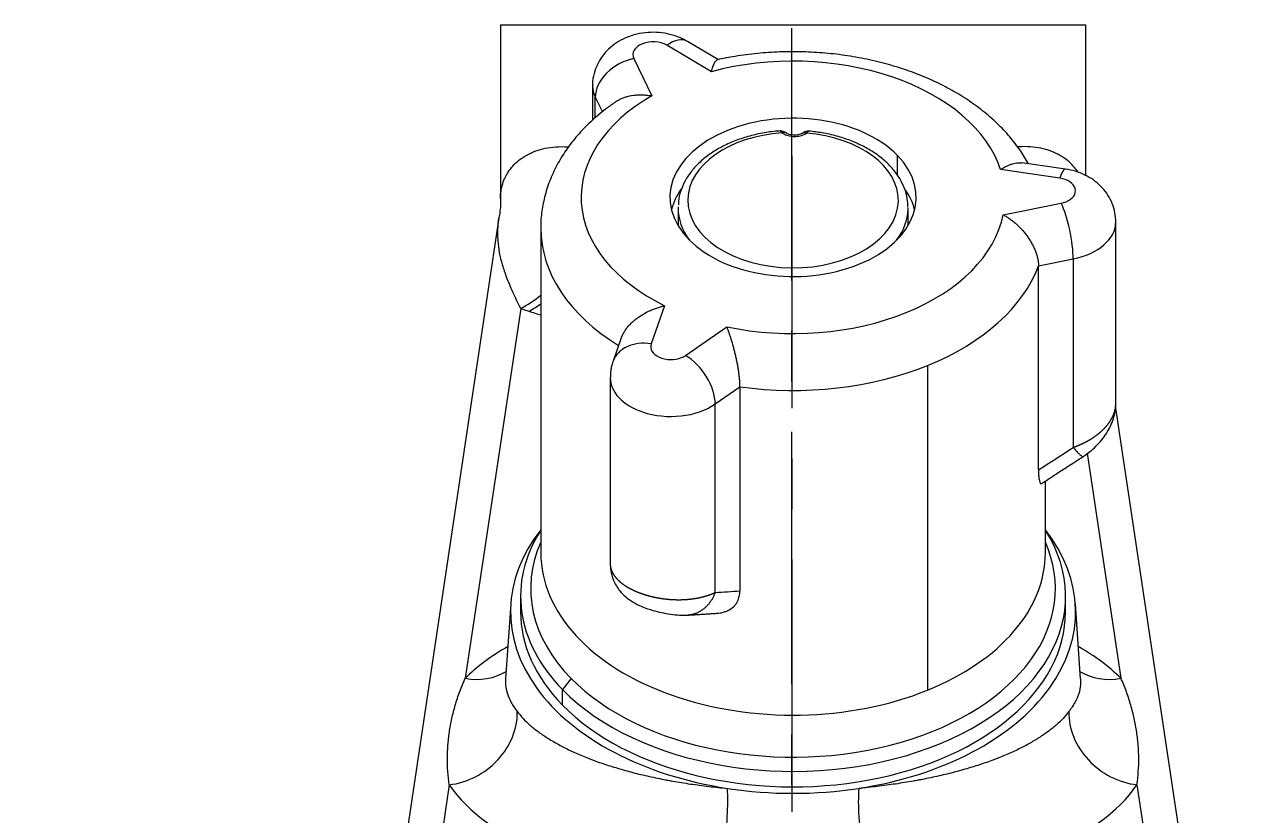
# Model space of a CAD drawing. Header units: millimetres. Extents: x 1435 to 2029, y -1230 to -810.
# Drawn here: x 1541.1 to 1602.2, y -1120.9 to -1081.8 of the extents above; entities that cross this region are included whole.
import ezdxf

# ---------------------------------------------------------------- set-up
doc = ezdxf.new("R2010")
doc.units = ezdxf.units.MM
doc.header["$LTSCALE"] = 10
doc.linetypes.add('CENTER', pattern=[2, 1.25, -0.25, 0.25, -0.25])
doc.layers.get('0').update_dxf_attribs({"color": 2})
for name, color, linetype in [('CENTER', 1, 'CENTER'), ('CL', 1, 'CENTER'), ('DIM', 2, 'Continuous')]:
    doc.layers.add(name, color=color, linetype=linetype)
doc.styles.add('GHS', font='romans', dxfattribs={"bigfont": 'ghs'})
doc.dimstyles.new('ISO-25', dxfattribs={"dimscale": 0, "dimtxt": 3.5, "dimasz": 3, "dimexe": 1.5, "dimexo": 1, "dimgap": 1, "dimtad": 3, "dimtoh": 1, "dimdec": 4, "dimzin": 9, "dimdsep": 46, "dimtxsty": 'GHS', "dimcen": 2.5, "dimclrd": 256, "dimclre": 256, "dimclrt": 256, "dimadec": 4, "dimazin": 2, "dimtfac": 1, "dimtdec": 4, "dimtix": 1, "dimtmove": 2, "dimatfit": 3, "dimfxl": 0, "dimlwd": 25, "dimlwe": 25, "dimarcsym": 0})

# ---------------------------------------------------------------- blocks, each defined once
blk = doc.blocks.new('*D0')
at = {"layer": 'Defpoints', "color": 0}
for p in [(1529.102, -1047.791), (1629.102, -1047.791), (1629.102, -1192.953)]:
    blk.add_point(p, dxfattribs=at)
at = {"layer": 'DIM', "lineweight": 25}
for p, q in [((1529.102, -1048.791), (1529.102, -1194.453)), ((1629.102, -1048.791), (1629.102, -1194.453)), ((1532.102, -1192.953), (1626.102, -1192.953))]:
    blk.add_line(p, q, dxfattribs=at)
at = {"layer": 'DIM'}
for points in [[(1532.102, -1192.453), (1532.102, -1193.453), (1529.102, -1192.953)], [(1626.102, -1192.453), (1626.102, -1193.453), (1629.102, -1192.953)]]:
    blk.add_solid(points, dxfattribs=at)
at = {"layer": 'DIM', "insert": (1579.102, -1190.203), "char_height": 3.5, "attachment_point": 5, "style": 'GHS'}
blk.add_mtext('100', dxfattribs=at)

msp = doc.modelspace()

# ---------------------------------------------------------------- linework, layer by layer
at = {"color": 0, "lineweight": 5}
for p, q in [((1564.65721, -1081.79137), (1564.65721, -1090.41021)), ((1564.65721, -1081.79137), (1593.65721, -1081.79137)), ((1593.65721, -1089.26485), (1593.65721, -1081.79137)), ((1575.11039, -1084.12217), (1572.90282, -1082.80961)), ((1575.46007, -1083.53536), (1573.92494, -1082.62261)), ((1571.26866, -1083.47189), (1572.15949, -1085.31811)), ((1569.22378, -1084.81357), (1569.22378, -1086.51959)), ((1569.35843, -1086.40802), (1569.35843, -1085.38481)), ((1569.35843, -1085.38481), (1569.711, -1086.1155)), ((1584.3172, -1088.25879), (1584.3172, -1089.24513)), ((1592.36837, -1089.39777), (1589.43556, -1088.97056)), ((1592.65666, -1088.95075), (1590.49971, -1088.63655)), ((1573.45783, -1090.87349), (1573.45783, -1091.57558)), ((1584.85783, -1091.57558), (1584.85783, -1090.87349)), ((1589.57139, -1091.21121), (1592.44359, -1090.6386)), ((1564.58649, -1091.35561), (1556.62185, -1144.46786)), ((1595.14735, -1100.57396), (1595.14735, -1091.55675)), ((1566.65721, -1091.88211), (1566.65721, -1107.96905)), ((1591.31806, -1093.74106), (1593.03605, -1093.39856)), ((1593.03605, -1093.39856), (1593.03605, -1102.73759)), ((1591.31806, -1103.8541), (1591.31806, -1093.74106)), ((1565.66321, -1095.84899), (1562.91448, -1114.17894)), ((1572.78986, -1095.7167), (1572.12523, -1097.60187)), ((1573.83461, -1098.18041), (1575.87659, -1096.76141)), ((1570.64635, -1097.3136), (1570.23902, -1098.46897)), ((1585.82397, -1098.67879), (1585.82397, -1114.76573)), ((1570.1005, -1099.27602), (1570.1005, -1108.52697)), ((1575.30281, -1100.58546), (1576.52421, -1099.73669)), ((1576.52421, -1099.73669), (1576.52421, -1109.84973)), ((1575.30281, -1109.92449), (1575.30281, -1100.58546)), ((1601.69257, -1144.46786), (1595.12685, -1100.68428)), ((1593.72807, -1103.03003), (1595.39994, -1114.17894)), ((1591.65721, -1107.96905), (1591.65721, -1104.40421)), ((1565.17076, -1110.48428), (1564.9156, -1114.21024)), ((1565.65721, -1110.11397), (1565.65721, -1110.88002)), ((1592.65721, -1110.88002), (1592.65721, -1110.11397)), ((1593.39882, -1114.21024), (1593.14367, -1110.48428)), ((1568.16051, -1114.18767), (1567.73756, -1114.74211)), ((1567.73756, -1115.50815), (1567.73756, -1114.74211)), ((1562.12298, -1119.45707), (1558.59974, -1142.95185)), ((1596.19144, -1119.45707), (1599.71469, -1142.95185))]:
    msp.add_line(p, q, dxfattribs=at)
for centre, major_axis, ratio, start_param, end_param in [((1572.22378, -1083.28148), (-1, 0), 0.64278761, 3.96593731, 6.58393118), ((1572.90282, -1084.3417), (-1.02212, -1.71909), 0.52017344, 3.1415986, 3.99363272), ((1571.26866, -1085.00398), (-1.80128, -0.86914), 0.73166115, 4.37301172, 5.94380805), ((1579.15721, -1090.35003), (-10.5, 0), 0.64278761, 3.34743088, 5.10804251), ((1572.22378, -1084.81357), (-3, 0), 0.64278761, 0.00065846, 0.30074588), ((1579.15721, -1090.35003), (-10.5, 0), 0.64278761, 5.44182598, 7.20243761), ((1579.15721, -1090.35003), (-6.1, 0), 0.64278761, 3.70413792, 6.84573057), ((1579.15783, -1090.49066), (5.21605, 0), 0.64278761, 1.67449983, 3.12513052), ((1579.15783, -1090.49066), (5.21605, 0), 0.64278761, 6.27125406, 7.72641638), ((1579.15721, -1090.35003), (-6.1, 0), 0.64278761, 0.56254527, 3.70413792), ((1592.36837, -1090.92986), (0.28829, 1.97911), 0.16930568, 6.28264076, 6.99367239), ((1592.14735, -1090.02466), (-1, 0), 0.64278761, 2.13334159, 4.48953608), ((1579.15721, -1091.5757), (-6.1, 0), 0.64278761, 5.84832404, 6.12620782), ((1579.15721, -1091.5757), (-6.1, 0), 0.64278761, 3.29852893, 3.57233844), ((1579.15783, -1090.87349), (5.7, 0), 0.64278761, 3.1296614, 3.14162151), ((1579.15783, -1090.87349), (5.7, 0), 0.64278761, 3.14162142, 3.59463284), ((1579.15783, -1090.87349), (5.7, 0), 0.64278761, 3.12513052, 3.1296614), ((1579.15783, -1090.49066), (5.21605, 0), 0.64278761, 3.1296614, 6.26672318), ((1579.15783, -1090.49066), (5.21605, 0), 0.64278761, 3.12513052, 3.1296614), ((1579.15783, -1090.87349), (5.7, 0), 0.64278761, 5.83170094, 6.26672318), ((1579.15783, -1090.49066), (5.21605, 0), 0.64278761, 6.26672318, 6.27125406), ((1579.15783, -1090.87349), (5.7, 0), 0.64278761, 6.26672318, 6.27125406), ((1579.15783, -1090.87349), (5.7, 0), 0.64278761, 6.27125406, 6.28319943), ((1592.14735, -1090.02466), (-1, 0), 0.64278761, 1.8715422, 2.13334159), ((1592.44359, -1092.17069), (-0.39103, 1.9614), 0.2269274, 3.99156215, 5.56235848), ((1579.15783, -1091.57558), (-5.7, 0), 0.64278761, 0.00004597, 0.05026227), ((1579.15721, -1090.35003), (-10.5, 0), 0.64278761, 2.13334159, 3.01364741), ((1579.15783, -1091.57558), (-5.7, 0), 0.64278761, 3.09196224, 3.1296614), ((1579.15783, -1091.57558), (-5.7, 0), 0.64278761, 3.1296614, 3.14160678), ((1592.14735, -1091.55675), (-3, 0), 0.64278761, 1.8715422, 3.14157612), ((1592.14735, -1091.55675), (-3, 0), 0.64278761, 3.14157601, 3.18053914), ((1579.15721, -1091.88211), (-12.5, 0), 0.64278761, 0.00001411, 0.8073535), ((1579.15721, -1091.88211), (-12.5, 0), 0.64278761, 2.13334159, 2.90811629), ((1565.66321, -1088.59853), (2.63936, 7.55207), 0.57757245, 3.68575217, 3.88197834), ((1579.15721, -1087.45335), (22.5, 0), 0.46630767, 4.06922126, 4.09173419), ((1566.07193, -1088.73805), (2.53002, 7.5894), 0.56129421, 3.67752762, 3.79594706), ((1579.15721, -1087.45335), (22.5, 0), 0.46630766, 4.09173423, 4.12336822), ((1579.15721, -1090.35003), (-10.5, 0), 0.64278761, 1.25303578, 2.13334159), ((1572.12523, -1099.13396), (1.88621, -0.66499), 0.74710085, 1.82833979, 3.14189374), ((1573.1005, -1097.74393), (-1, 0), 0.64278761, 6.06033241, 8.4165269), ((1573.1005, -1097.74393), (-1, 0), 0.64278761, 2.13334159, 2.39514098), ((1573.83461, -1099.7125), (1.14131, -1.64238), 0.56235547, 0.68035351, 2.25114983), ((1579.15721, -1091.88211), (-12.5, 0), 0.64278761, 1.3585669, 2.13334159), ((1573.1005, -1099.27602), (-3, 0), 0.64278761, 6.28267779, 7.36932935), ((1573.1005, -1099.27602), (-3, 0), 0.64278761, 1.08614404, 2.39514098), ((1579.15721, -1110.88002), (-14, 0), 0.64278761, 5.81596816, 7.61965281), ((1579.15721, -1110.11397), (13.5, 0), 0.64278761, 2.75424796, 3.70413792), ((1579.15721, -1110.11397), (-13.5, 0), 0.64278761, 0.56254527, 3.52889592), ((1579.15721, -1110.88002), (-14, 0), 0.64278761, 1.80512516, 3.6088098), ((1579.15721, -1109.73095), (13, 0), 0.64278761, 2.86332012, 3.70413792), ((1579.15721, -1109.73095), (-13, 0), 0.64278761, 0.56254527, 3.41982374), ((1579.15721, -1107.96905), (12.5, 0), 0.64278761, 3.14159653, 5.27493425), ((1579.15721, -1107.96905), (12.5, 0), 0.64278761, 5.27493425, 6.28318914), ((1579.15721, -1110.88002), (13.5, 0), 0.64278761, 3.14154744, 3.70413792), ((1579.15721, -1110.88002), (-13.5, 0), 0.64278761, 0.56254527, 3.14154738), ((1579.15721, -1117.29573), (17.73592, 0), 0.43756977, 2.49272515, 2.72831669), ((1579.15721, -1117.29573), (17.73592, 0), 0.43756977, 0.41327596, 0.6488675), ((1562.91448, -1111.00687), (-2.47216, 2.47759), 0.83453889, 2.26732598, 2.94743622), ((1595.39994, -1111.00687), (2.47216, 2.47759), 0.83453889, 3.33574908, 4.01585933), ((1562.12298, -1116.28499), (2.91753, 1.93339), 0.8727279, 4.18804775, 5.77691288), ((1596.19144, -1116.28499), (-2.91753, 1.93339), 0.8727279, 0.50627242, 2.09513756), ((1579.15721, -1117.29573), (17.73592, 0), 0.43756977, 3.42382184, 4.48129875), ((1575.095, -1121.67805), (0.35846, 3.4816), 0.21451877, 3.5890686, 5.36208837), ((1579.15721, -1110.88002), (-14, 0), 0.64278761, 1.3364675, 1.80512516), ((1583.21943, -1121.67805), (-0.35846, 3.4816), 0.21451877, 0.92109693, 2.69411671), ((1579.15721, -1117.29573), (17.73592, 0), 0.43756977, 4.94347921, 6.00095612)]:
    msp.add_ellipse(centre, major_axis=major_axis, ratio=ratio, start_param=start_param, end_param=end_param, dxfattribs=at)
for points, knots in [([(1573.92494, -1082.62261), (1573.80466, -1082.55155), (1573.52759, -1082.41144), (1573.05855, -1082.25686), (1572.5254, -1082.1694), (1571.96709, -1082.16507), (1571.39985, -1082.25148), (1570.87032, -1082.42774), (1570.40276, -1082.68045), (1570.01242, -1082.98846), (1569.69212, -1083.35178), (1569.4463, -1083.761), (1569.28519, -1084.22025), (1569.21454, -1084.58025), (1569.22859, -1084.78343), (1569.23162, -1084.81465)], [0, 0, 0, 0, 0.06728493, 0.15039144, 0.23595261, 0.32392459, 0.41445201, 0.50814455, 0.59064868, 0.6707065, 0.74866969, 0.8252603, 0.90109458, 0.98483284, 1, 1, 1, 1]), ([(1575.11039, -1084.12217), (1575.11348, -1084.11097), (1575.11663, -1084.09973), (1575.12291, -1084.07765), (1575.13235, -1084.04498), (1575.14187, -1084.0136), (1575.16099, -1083.95257), (1575.18674, -1083.87582), (1575.21294, -1083.80843), (1575.23275, -1083.76155), (1575.23938, -1083.74652), (1575.2526, -1083.71791), (1575.2592, -1083.70431), (1575.29211, -1083.63981), (1575.31819, -1083.59937), (1575.3502, -1083.56381), (1575.35658, -1083.55745), (1575.36926, -1083.54631), (1575.37556, -1083.54152), (1575.39115, -1083.53163), (1575.40033, -1083.52756), (1575.40932, -1083.52542)], [0, 0, 0, 0, 0.03223932, 0.03223932, 0.06447864, 0.12895727, 0.12895727, 0.25791455, 0.38687182, 0.38687182, 0.45135046, 0.45135046, 0.5158291, 0.5158291, 0.77374364, 0.77374364, 0.83822228, 0.83822228, 0.90270092, 0.90270092, 1, 1, 1, 1]), ([(1590.81756, -1088.67961), (1590.70155, -1088.45766), (1590.40896, -1088.00216), (1589.90073, -1087.33206), (1589.28015, -1086.67663), (1588.57615, -1086.06198), (1587.79217, -1085.49459), (1586.93581, -1084.97964), (1586.01509, -1084.52185), (1585.0389, -1084.12493), (1584.0162, -1083.7917), (1582.95583, -1083.52414), (1581.86637, -1083.32367), (1580.75631, -1083.19125), (1579.63415, -1083.12757), (1578.50814, -1083.1327), (1577.3873, -1083.20753), (1576.34811, -1083.33953), (1575.69437, -1083.467), (1575.40408, -1083.53216)], [0, 0, 0, 0, 0.05087426, 0.10837845, 0.16678336, 0.22600029, 0.28585855, 0.34615399, 0.40669553, 0.46732612, 0.52793369, 0.58847817, 0.64895013, 0.70936061, 0.76973359, 0.83010064, 0.89049647, 0.9509469, 1, 1, 1, 1]), ([(1570.40755, -1085.58823), (1570.42571, -1085.57603), (1570.44423, -1085.56417), (1570.51276, -1085.52234), (1570.5648, -1085.49441), (1570.64624, -1085.45603), (1570.67396, -1085.44383), (1570.73052, -1085.42058), (1570.75937, -1085.40955), (1570.84677, -1085.37847), (1570.90643, -1085.36034), (1571.08935, -1085.3133), (1571.21648, -1085.29168), (1571.41459, -1085.27342), (1571.4811, -1085.26978), (1571.61481, -1085.26716), (1571.74929, -1085.26919), (1571.88523, -1085.28026), (1571.98771, -1085.29192), (1572.03909, -1085.2986), (1572.09067, -1085.30654), (1572.12509, -1085.31212), (1572.14243, -1085.31507), (1572.15949, -1085.31811)], [0, 0, 0, 0, 0.04046042, 0.04046042, 0.14707593, 0.14707593, 0.20038368, 0.20038368, 0.25369144, 0.25369144, 0.36030695, 0.36030695, 0.57353797, 0.57353797, 0.68015347, 0.68015347, 0.78676898, 0.89338449, 0.89338449, 0.94669225, 0.97334612, 0.97334612, 1, 1, 1, 1]), ([(1570.4174, -1085.59462), (1570.26199, -1085.69416), (1569.83699, -1085.98448), (1569.20697, -1086.5155), (1568.54123, -1087.1847), (1567.96945, -1087.89994), (1567.49521, -1088.65086), (1567.1247, -1089.42906), (1566.85636, -1090.22525), (1566.70358, -1091.03025), (1566.64294, -1091.59697), (1566.65997, -1091.89062), (1566.6617, -1091.91632)], [0, 0, 0, 0, 0.06608508, 0.18623007, 0.30576345, 0.42419305, 0.54103712, 0.65595184, 0.76883764, 0.87987497, 0.98948686, 1, 1, 1, 1]), ([(1578.51678, -1087.05709), (1578.47275, -1087.0596), (1578.1774, -1087.07917), (1577.63743, -1087.15795), (1576.91762, -1087.32299), (1576.23599, -1087.55364), (1575.60412, -1087.84399), (1575.03359, -1088.19118), (1574.53545, -1088.59021), (1574.12105, -1089.03479), (1573.79806, -1089.51632), (1573.58146, -1090.02404), (1573.47652, -1090.43226), (1573.47196, -1090.66652), (1573.4734, -1090.72534)], [0, 0, 0, 0, 0.01666037, 0.11202371, 0.20755974, 0.30328232, 0.3992338, 0.49540994, 0.5916857, 0.68771407, 0.78298687, 0.87693381, 0.96923863, 1, 1, 1, 1]), ([(1578.50943, -1087.05561), (1578.50982, -1087.05559), (1578.51084, -1087.05556), (1578.51251, -1087.05561), (1578.51445, -1087.05579), (1578.51642, -1087.0561), (1578.51842, -1087.05653), (1578.52045, -1087.05708), (1578.5225, -1087.05774), (1578.52458, -1087.05852), (1578.52669, -1087.0594), (1578.52881, -1087.06039), (1578.53096, -1087.06148), (1578.53313, -1087.06268), (1578.53532, -1087.06396), (1578.53752, -1087.06535), (1578.53974, -1087.06682), (1578.54198, -1087.06838), (1578.54423, -1087.07003), (1578.54649, -1087.07176), (1578.54877, -1087.07357), (1578.55105, -1087.07546), (1578.55335, -1087.07742), (1578.55565, -1087.07945), (1578.55795, -1087.08155), (1578.56026, -1087.08372), (1578.56257, -1087.08595), (1578.56489, -1087.08824), (1578.5672, -1087.09059), (1578.56952, -1087.093), (1578.57183, -1087.09545), (1578.57414, -1087.09796), (1578.57644, -1087.10052), (1578.57874, -1087.10313), (1578.58103, -1087.10578), (1578.58331, -1087.10847), (1578.58558, -1087.11121), (1578.58785, -1087.11398), (1578.5901, -1087.11679), (1578.59234, -1087.11963), (1578.59456, -1087.12251), (1578.59677, -1087.12541), (1578.59897, -1087.12835), (1578.60115, -1087.13131), (1578.60331, -1087.13431), (1578.60545, -1087.13732), (1578.60758, -1087.14036), (1578.60968, -1087.14342), (1578.61176, -1087.1465), (1578.61382, -1087.1496), (1578.61586, -1087.15271), (1578.6172, -1087.15482), (1578.61787, -1087.15587)], [0, 0, 0, 0, 0.01526036, 0.03939694, 0.06337042, 0.08718027, 0.11082586, 0.13430647, 0.15762133, 0.18076961, 0.20375044, 0.22656294, 0.2492062, 0.2716793, 0.29398133, 0.3161114, 0.33806863, 0.35985216, 0.38146123, 0.40289601, 0.42415749, 0.44524659, 0.46616408, 0.48691062, 0.50748677, 0.527893, 0.5481297, 0.56819719, 0.58809571, 0.60782544, 0.62738654, 0.6467791, 0.66600319, 0.68505884, 0.70394607, 0.72266486, 0.74121546, 0.75959899, 0.77781674, 0.79586989, 0.81375953, 0.83148669, 0.84905229, 0.86645723, 0.88370231, 0.90078828, 0.91771587, 0.93448573, 0.95109849, 0.96755475, 0.98385507, 1, 1, 1, 1]), ([(1578.78942, -1087.14519), (1578.7621, -1087.12723), (1578.7046, -1087.09577), (1578.61363, -1087.06546), (1578.55843, -1087.0597), (1578.53319, -1087.05981)], [0, 0, 0, 0, 0.33129644, 0.68899802, 1, 1, 1, 1]), ([(1579.66032, -1087.14704), (1579.63257, -1087.16632), (1579.57196, -1087.20043), (1579.4634, -1087.23911), (1579.34399, -1087.26259), (1579.21894, -1087.26994), (1579.09429, -1087.26076), (1578.97608, -1087.2356), (1578.86945, -1087.19546), (1578.81049, -1087.16062), (1578.78368, -1087.14103)], [0, 0, 0, 0, 0.12494569, 0.2500071, 0.37515688, 0.50032767, 0.62545734, 0.75048342, 0.87533937, 1, 1, 1, 1]), ([(1579.91226, -1087.07041), (1579.88725, -1087.06986), (1579.83205, -1087.07455), (1579.74066, -1087.10313), (1579.68242, -1087.13351), (1579.6547, -1087.15095)], [0, 0, 0, 0, 0.30763539, 0.66719485, 1, 1, 1, 1]), ([(1579.82141, -1087.1651), (1579.82286, -1087.16299), (1579.82577, -1087.15876), (1579.83011, -1087.15263), (1579.83445, -1087.14663), (1579.83878, -1087.14079), (1579.84311, -1087.13511), (1579.84742, -1087.1296), (1579.85171, -1087.12427), (1579.85599, -1087.11912), (1579.86024, -1087.11416), (1579.86446, -1087.1094), (1579.86865, -1087.10484), (1579.8728, -1087.1005), (1579.87692, -1087.09638), (1579.88099, -1087.09248), (1579.88502, -1087.08882), (1579.889, -1087.0854), (1579.89292, -1087.08223), (1579.89679, -1087.07932), (1579.9006, -1087.07668), (1579.90435, -1087.07431), (1579.90803, -1087.07222), (1579.91164, -1087.07042), (1579.91425, -1087.06931), (1579.91565, -1087.06878), (1579.91589, -1087.06869)], [0, 0, 0, 0, 0.04027186, 0.08080348, 0.12159212, 0.16263601, 0.20393447, 0.24548795, 0.2872981, 0.3293679, 0.37170089, 0.41429492, 0.457145, 0.50024691, 0.54359735, 0.58719398, 0.63103557, 0.67512203, 0.71945457, 0.76403573, 0.80886844, 0.85394911, 0.89927125, 0.94482873, 0.99061584, 1, 1, 1, 1]), ([(1579.91589, -1087.06869), (1579.91682, -1087.06834), (1579.9189, -1087.06763), (1579.92208, -1087.06679), (1579.92541, -1087.0662), (1579.92856, -1087.06593), (1579.93058, -1087.06596), (1579.93154, -1087.06602)], [0, 0, 0, 0, 0.1675433, 0.37899948, 0.59144494, 0.80486674, 1, 1, 1, 1]), ([(1584.85114, -1090.84214), (1584.85234, -1090.69488), (1584.82765, -1090.37824), (1584.69138, -1089.89759), (1584.45585, -1089.41268), (1584.12753, -1088.95426), (1583.71141, -1088.52906), (1583.21306, -1088.14435), (1582.64122, -1087.8076), (1582.00675, -1087.52517), (1581.3221, -1087.30259), (1580.62475, -1087.14718), (1580.15474, -1087.08795), (1579.9292, -1087.069)], [0, 0, 0, 0, 0.07637722, 0.16617122, 0.25646264, 0.34794823, 0.44083893, 0.53490324, 0.6297024, 0.72483008, 0.81998707, 0.9150713, 1, 1, 1, 1]), ([(1564.65723, -1090.41736), (1564.6568, -1090.31342), (1564.66284, -1090.2102), (1564.68983, -1089.98975), (1564.71298, -1089.87287), (1564.77693, -1089.64291), (1564.81774, -1089.52982), (1564.88017, -1089.39157), (1564.89323, -1089.36408), (1564.92051, -1089.30942), (1564.93473, -1089.28224), (1564.97911, -1089.20136), (1565.01091, -1089.14837), (1565.11297, -1088.99243), (1565.18989, -1088.8925), (1565.36183, -1088.70209), (1565.45683, -1088.6116), (1565.66557, -1088.44172), (1565.77931, -1088.36232), (1565.96473, -1088.25312), (1566.06115, -1088.201), (1566.16333, -1088.15296), (1566.23276, -1088.12188), (1566.26812, -1088.10683), (1566.44744, -1088.03434), (1566.59953, -1087.98503), (1566.92106, -1087.90593), (1567.0905, -1087.87613), (1567.44709, -1087.83879), (1567.63423, -1087.83124), (1567.87965, -1087.83797), (1567.9293, -1087.84013), (1567.99351, -1087.84396), (1568.00752, -1087.84486), (1568.02158, -1087.84583)], [0, 0, 0, 0, 0.07727735, 0.07727735, 0.1666928, 0.1666928, 0.25610824, 0.25610824, 0.2784621, 0.2784621, 0.30081597, 0.30081597, 0.34552369, 0.34552369, 0.43493913, 0.43493913, 0.52435458, 0.52435458, 0.61377003, 0.61377003, 0.65847775, 0.68083161, 0.68083161, 0.70318547, 0.70318547, 0.79260092, 0.79260092, 0.88201636, 0.88201636, 0.97143181, 0.97143181, 0.99378567, 0.99378567, 1, 1, 1, 1]), ([(1593.25979, -1089.08168), (1593.19416, -1088.983), (1593.12047, -1088.888), (1592.9526, -1088.70209), (1592.85759, -1088.6116), (1592.64885, -1088.44172), (1592.53512, -1088.36232), (1592.3497, -1088.25312), (1592.25328, -1088.201), (1592.1511, -1088.15296), (1592.08167, -1088.12188), (1592.04631, -1088.10683), (1591.86698, -1088.03434), (1591.71489, -1087.98503), (1591.39336, -1087.90593), (1591.22392, -1087.87613), (1590.86733, -1087.83879), (1590.68019, -1087.83124), (1590.43478, -1087.83797), (1590.38512, -1087.84013), (1590.3186, -1087.8441), (1590.30226, -1087.84516), (1590.28586, -1087.84631)], [0, 0, 0, 0, 0.13080494, 0.13080494, 0.26809684, 0.26809684, 0.40538875, 0.40538875, 0.47403471, 0.50835768, 0.50835768, 0.54268066, 0.54268066, 0.67997257, 0.67997257, 0.81726448, 0.81726448, 0.95455639, 0.95455639, 0.98887936, 0.98887936, 1, 1, 1, 1]), ([(1589.43556, -1088.97056), (1589.44818, -1088.96258), (1589.46098, -1088.95461), (1589.48641, -1088.93901), (1589.52448, -1088.91603), (1589.56233, -1088.89424), (1589.63776, -1088.85227), (1589.73757, -1088.80058), (1589.8359, -1088.7576), (1589.90908, -1088.72879), (1589.9334, -1088.71974), (1589.98152, -1088.70295), (1590.00536, -1088.69518), (1590.12339, -1088.65949), (1590.21422, -1088.64096), (1590.32309, -1088.63142), (1590.34463, -1088.6302), (1590.38723, -1088.62918), (1590.4083, -1088.62938), (1590.45512, -1088.63151), (1590.48069, -1088.63387), (1590.50563, -1088.63742)], [0, 0, 0, 0, 0.03274393, 0.03274393, 0.06548786, 0.13097573, 0.13097573, 0.26195145, 0.39292718, 0.39292718, 0.45841504, 0.45841504, 0.52390291, 0.52390291, 0.78585436, 0.78585436, 0.85134222, 0.85134222, 0.91683008, 0.91683008, 1, 1, 1, 1]), ([(1595.14434, -1091.46649), (1595.13852, -1091.30529), (1595.09678, -1090.99188), (1594.94108, -1090.54184), (1594.70701, -1090.13485), (1594.40464, -1089.77778), (1594.0405, -1089.47414), (1593.61883, -1089.22751), (1593.15219, -1089.04762), (1592.82366, -1088.97492), (1592.65666, -1088.95075)], [0, 0, 0, 0, 0.12442611, 0.24826068, 0.36976871, 0.49088688, 0.61364328, 0.74001477, 0.87140801, 1, 1, 1, 1]), ([(1564.65831, -1090.42155), (1564.65835, -1090.4221), (1564.67507, -1090.68987), (1564.64981, -1091.00418), (1564.59256, -1091.30365), (1564.58478, -1091.34101)], [0, 0, 0, 0, 0.00178439, 0.87528765, 1, 1, 1, 1]), ([(1565.66321, -1095.84899), (1565.59286, -1095.70648), (1565.52574, -1095.56954), (1565.39841, -1095.30455), (1565.33819, -1095.17651), (1565.22472, -1094.92755), (1565.17147, -1094.80663), (1565.09674, -1094.62957), (1565.07268, -1094.57126), (1565.0263, -1094.45604), (1565.00396, -1094.39911), (1564.89649, -1094.11752), (1564.82396, -1093.90193), (1564.7337, -1093.58806), (1564.7067, -1093.48503), (1564.65865, -1093.2817), (1564.63761, -1093.18142), (1564.58308, -1092.88396), (1564.55817, -1092.69013), (1564.53683, -1092.4037), (1564.53239, -1092.30895), (1564.52872, -1092.12058), (1564.5295, -1092.02696), (1564.53947, -1091.74751), (1564.55629, -1091.56301), (1564.58412, -1091.37149), (1564.58528, -1091.36364), (1564.58646, -1091.3558)], [0, 0, 0, 0, 0.070995, 0.070995, 0.14198999, 0.14198999, 0.21298499, 0.21298499, 0.24848248, 0.24848248, 0.28397998, 0.28397998, 0.42596997, 0.42596997, 0.49696497, 0.49696497, 0.56795996, 0.56795996, 0.70994995, 0.70994995, 0.78094495, 0.78094495, 0.85193994, 0.85193994, 0.99392994, 0.99392994, 1, 1, 1, 1]), ([(1589.57139, -1091.21121), (1589.58493, -1091.21853), (1589.59868, -1091.2261), (1589.62598, -1091.24141), (1589.66686, -1091.26475), (1589.70752, -1091.28924), (1589.78855, -1091.33972), (1589.89582, -1091.41106), (1590.00157, -1091.49059), (1590.08031, -1091.55341), (1590.10649, -1091.57491), (1590.15828, -1091.61869), (1590.18393, -1091.64099), (1590.31101, -1091.75462), (1590.40888, -1091.85217), (1590.52627, -1091.98294), (1590.54949, -1092.00954), (1590.59543, -1092.06366), (1590.61815, -1092.09119), (1590.6849, -1092.17442), (1590.72775, -1092.23102), (1590.81009, -1092.34646), (1590.84959, -1092.4053), (1590.90622, -1092.49531), (1590.92466, -1092.5256), (1590.96064, -1092.5868), (1590.9782, -1092.61775), (1591.02895, -1092.71054), (1591.06039, -1092.77264), (1591.11845, -1092.89727), (1591.14506, -1092.95981), (1591.18119, -1093.05396), (1591.19261, -1093.08539), (1591.21412, -1093.14838), (1591.22414, -1093.17969), (1591.25192, -1093.27282), (1591.26744, -1093.33394), (1591.29249, -1093.45423), (1591.30202, -1093.5134), (1591.31163, -1093.60063), (1591.31406, -1093.62954), (1591.31727, -1093.68614), (1591.31806, -1093.71388), (1591.31806, -1093.74106)], [0, 0, 0, 0, 0.015625, 0.015625, 0.03125, 0.0625, 0.0625, 0.125, 0.1875, 0.1875, 0.21875, 0.21875, 0.25, 0.25, 0.375, 0.375, 0.40625, 0.40625, 0.4375, 0.4375, 0.5, 0.5, 0.5625, 0.5625, 0.59375, 0.59375, 0.625, 0.625, 0.6875, 0.6875, 0.75, 0.75, 0.78125, 0.78125, 0.8125, 0.8125, 0.875, 0.875, 0.9375, 0.9375, 0.96875, 0.96875, 1, 1, 1, 1]), ([(1570.64551, -1097.316), (1570.64681, -1097.31232), (1570.65317, -1097.29459), (1570.65993, -1097.27684), (1570.67115, -1097.24868), (1570.67702, -1097.23457), (1570.70745, -1097.16443), (1570.73536, -1097.1092), (1570.79786, -1097.00037), (1570.83246, -1096.94676), (1570.88922, -1096.86752), (1570.90896, -1096.84131), (1570.95005, -1096.78925), (1570.97142, -1096.7634), (1571.03724, -1096.68725), (1571.08357, -1096.63807), (1571.18082, -1096.54265), (1571.23174, -1096.4964), (1571.31144, -1096.42915), (1571.33856, -1096.40708), (1571.3939, -1096.36364), (1571.42212, -1096.34227), (1571.50761, -1096.27976), (1571.56597, -1096.24002), (1571.74483, -1096.12617), (1571.86911, -1096.05743), (1572.06268, -1095.9644), (1572.12766, -1095.93544), (1572.25826, -1095.88146), (1572.38958, -1095.83139), (1572.52226, -1095.78882), (1572.62227, -1095.75968), (1572.6724, -1095.7458), (1572.72272, -1095.73297), (1572.75631, -1095.72464), (1572.77322, -1095.72058), (1572.78986, -1095.7167)], [0, 0, 0, 0, 0.00482852, 0.02325762, 0.02325762, 0.04168672, 0.04168672, 0.11540313, 0.11540313, 0.18911953, 0.18911953, 0.22597773, 0.22597773, 0.26283594, 0.26283594, 0.33655234, 0.33655234, 0.41026875, 0.41026875, 0.44712695, 0.44712695, 0.48398516, 0.48398516, 0.55770156, 0.55770156, 0.70513438, 0.70513438, 0.77885078, 0.77885078, 0.85256719, 0.92628359, 0.92628359, 0.9631418, 0.9815709, 0.9815709, 1, 1, 1, 1]), ([(1576.52421, -1099.73669), (1576.52421, -1099.68162), (1576.52287, -1099.62443), (1576.51764, -1099.50599), (1576.51375, -1099.44474), (1576.50603, -1099.34984), (1576.5017, -1099.30164), (1576.49667, -1099.2523), (1576.49315, -1099.21915), (1576.49131, -1099.20243), (1576.48179, -1099.11877), (1576.47308, -1099.05115), (1576.45362, -1098.91457), (1576.44288, -1098.84562), (1576.42532, -1098.74123), (1576.41923, -1098.70627), (1576.40657, -1098.63603), (1576.4, -1098.60071), (1576.3798, -1098.49545), (1576.36564, -1098.4258), (1576.33606, -1098.28745), (1576.32065, -1098.21876), (1576.29666, -1098.11641), (1576.28852, -1098.08241), (1576.27195, -1098.01463), (1576.26353, -1097.98086), (1576.23809, -1097.8808), (1576.22083, -1097.81546), (1576.16827, -1097.6233), (1576.1322, -1097.50028), (1576.07691, -1097.32302), (1576.05849, -1097.26584), (1576.02177, -1097.15523), (1575.98515, -1097.04832), (1575.94878, -1096.94854), (1575.92161, -1096.87635), (1575.90805, -1096.84091), (1575.89454, -1096.80648), (1575.88555, -1096.78374), (1575.88103, -1096.77242), (1575.87659, -1096.76141)], [0, 0, 0, 0, 0.0625, 0.0625, 0.125, 0.125, 0.15625, 0.171875, 0.171875, 0.1875, 0.1875, 0.25, 0.25, 0.3125, 0.3125, 0.34375, 0.34375, 0.375, 0.375, 0.4375, 0.4375, 0.5, 0.5, 0.53125, 0.53125, 0.5625, 0.5625, 0.625, 0.625, 0.75, 0.75, 0.8125, 0.8125, 0.875, 0.9375, 0.9375, 0.96875, 0.984375, 0.984375, 1, 1, 1, 1]), ([(1593.03605, -1102.73759), (1593.04482, -1102.73449), (1593.06235, -1102.72828), (1593.08853, -1102.71881), (1593.1146, -1102.70922), (1593.14055, -1102.69951), (1593.16638, -1102.68968), (1593.19208, -1102.67973), (1593.21767, -1102.66967), (1593.24312, -1102.6595), (1593.26845, -1102.6492), (1593.29365, -1102.6388), (1593.31872, -1102.62828), (1593.34365, -1102.61766), (1593.36845, -1102.60692), (1593.39312, -1102.59608), (1593.41765, -1102.58513), (1593.44204, -1102.57407), (1593.46628, -1102.56291), (1593.49039, -1102.55165), (1593.51435, -1102.54028), (1593.53817, -1102.52882), (1593.56184, -1102.51725), (1593.58537, -1102.50559), (1593.60874, -1102.49383), (1593.63197, -1102.48197), (1593.65504, -1102.47002), (1593.67796, -1102.45798), (1593.70073, -1102.44584), (1593.72334, -1102.43361), (1593.7458, -1102.4213), (1593.76809, -1102.40889), (1593.79023, -1102.3964), (1593.81221, -1102.38383), (1593.83402, -1102.37117), (1593.85568, -1102.35842), (1593.87717, -1102.3456), (1593.89849, -1102.33269), (1593.91965, -1102.31971), (1593.94065, -1102.30664), (1593.96147, -1102.2935), (1593.98213, -1102.28029), (1594.00262, -1102.267), (1594.02294, -1102.25364), (1594.04308, -1102.24021), (1594.06306, -1102.2267), (1594.08286, -1102.21313), (1594.10249, -1102.19949), (1594.12194, -1102.18579), (1594.14122, -1102.17202), (1594.16033, -1102.15819), (1594.17925, -1102.14429), (1594.198, -1102.13033), (1594.21657, -1102.11632), (1594.23497, -1102.10224), (1594.25318, -1102.08811), (1594.27121, -1102.07392), (1594.28907, -1102.05968), (1594.30674, -1102.04538), (1594.32423, -1102.03104), (1594.34154, -1102.01664), (1594.35867, -1102.00219), (1594.37561, -1101.9877), (1594.39237, -1101.97315), (1594.40895, -1101.95857), (1594.42534, -1101.94393), (1594.44154, -1101.92926), (1594.45757, -1101.91454), (1594.4734, -1101.89978), (1594.48905, -1101.88499), (1594.50452, -1101.87015), (1594.5198, -1101.85528), (1594.53489, -1101.84037), (1594.54979, -1101.82543), (1594.56451, -1101.81046), (1594.57904, -1101.79545), (1594.59338, -1101.78041), (1594.60754, -1101.76535), (1594.62151, -1101.75026), (1594.63529, -1101.73514), (1594.64888, -1101.71999), (1594.66228, -1101.70482), (1594.6755, -1101.68963), (1594.68852, -1101.67441), (1594.70136, -1101.65917), (1594.71401, -1101.64392), (1594.72647, -1101.62864), (1594.73875, -1101.61335), (1594.75083, -1101.59805), (1594.76273, -1101.58272), (1594.77444, -1101.56739), (1594.78596, -1101.55204), (1594.79729, -1101.53668), (1594.80844, -1101.52131), (1594.81939, -1101.50593), (1594.83016, -1101.49055), (1594.84074, -1101.47516), (1594.85114, -1101.45976), (1594.86135, -1101.44436), (1594.87137, -1101.42895), (1594.8812, -1101.41354), (1594.89085, -1101.39813), (1594.90031, -1101.38272), (1594.90959, -1101.36732), (1594.91868, -1101.35191), (1594.92758, -1101.33651), (1594.93631, -1101.32111), (1594.94484, -1101.30572), (1594.95319, -1101.29033), (1594.96136, -1101.27496), (1594.96934, -1101.25959), (1594.97715, -1101.24423), (1594.98476, -1101.22888), (1594.9922, -1101.21354), (1594.99945, -1101.19822), (1595.00653, -1101.18291), (1595.01342, -1101.16761), (1595.02013, -1101.15233), (1595.02666, -1101.13707), (1595.03301, -1101.12183), (1595.03919, -1101.1066), (1595.04518, -1101.0914), (1595.051, -1101.07621), (1595.05664, -1101.06105), (1595.0621, -1101.04591), (1595.06739, -1101.03079), (1595.0725, -1101.0157), (1595.07743, -1101.00064), (1595.08219, -1100.9856), (1595.08678, -1100.97059), (1595.09119, -1100.9556), (1595.09543, -1100.94065), (1595.0995, -1100.92572), (1595.1034, -1100.91083), (1595.10712, -1100.89597), (1595.11068, -1100.88114), (1595.11407, -1100.86635), (1595.11728, -1100.85159), (1595.12033, -1100.83687), (1595.12322, -1100.82218), (1595.12593, -1100.80753), (1595.12848, -1100.79291), (1595.13087, -1100.77834), (1595.13309, -1100.76381), (1595.13515, -1100.74931), (1595.13704, -1100.73486), (1595.13878, -1100.72045), (1595.14035, -1100.70608), (1595.14176, -1100.69176), (1595.14301, -1100.67748), (1595.1441, -1100.66324), (1595.14503, -1100.64905), (1595.14581, -1100.63491), (1595.14643, -1100.62082), (1595.14689, -1100.60677), (1595.1472, -1100.59277), (1595.14734, -1100.58074), (1595.14736, -1100.57337), (1595.14735, -1100.57065)], [0, 0, 0, 0, 0.00730938, 0.01460698, 0.02189283, 0.02916691, 0.03642925, 0.04367984, 0.05091869, 0.05814581, 0.0653612, 0.07256487, 0.07975682, 0.08693706, 0.0941056, 0.10126243, 0.10840758, 0.11554104, 0.12266282, 0.12977292, 0.13687136, 0.14395814, 0.15103326, 0.15809673, 0.16514855, 0.17218874, 0.1792173, 0.18623424, 0.19323956, 0.20023326, 0.20721536, 0.21418587, 0.22114478, 0.2280921, 0.23502785, 0.24195202, 0.24886463, 0.25576568, 0.26265518, 0.26953313, 0.27639954, 0.28325442, 0.29009778, 0.29692961, 0.30374994, 0.31055876, 0.31735608, 0.32414192, 0.33091627, 0.33767914, 0.34443055, 0.35117049, 0.35789898, 0.36461602, 0.37132162, 0.37801579, 0.38469853, 0.39136985, 0.39802977, 0.40467828, 0.41131539, 0.41794111, 0.42455546, 0.43115843, 0.43775004, 0.44433028, 0.45089918, 0.45745674, 0.46400296, 0.47053785, 0.47706143, 0.4835737, 0.49007466, 0.49656433, 0.50304271, 0.50950981, 0.51596564, 0.52241021, 0.52884353, 0.5352656, 0.54167643, 0.54807603, 0.55446442, 0.56084159, 0.56720756, 0.57356233, 0.57990591, 0.58623832, 0.59255956, 0.59886964, 0.60516856, 0.61145634, 0.61773299, 0.62399852, 0.63025292, 0.63649622, 0.64272842, 0.64894954, 0.65515957, 0.66135853, 0.66754643, 0.67372328, 0.67988909, 0.68604386, 0.69218761, 0.69832034, 0.70444207, 0.71055281, 0.71665255, 0.72274133, 0.72881913, 0.73488598, 0.74094189, 0.74698685, 0.75302089, 0.75904402, 0.76505623, 0.77105756, 0.77704799, 0.78302755, 0.78899624, 0.79495408, 0.80090107, 0.80683723, 0.81276257, 0.81867709, 0.82458081, 0.83047374, 0.83635589, 0.84222726, 0.84808788, 0.85393775, 0.85977688, 0.86560529, 0.87142298, 0.87722996, 0.88302625, 0.88881187, 0.89458681, 0.90035109, 0.90610473, 0.91184773, 0.91758011, 0.92330187, 0.92901303, 0.93471361, 0.94040361, 0.94608304, 0.95175192, 0.95741027, 0.96305808, 0.96869537, 0.97432217, 0.97993847, 0.98554429, 0.99113964, 0.99672454, 1, 1, 1, 1]), ([(1593.53817, -1103.18316), (1593.76337, -1103.03659), (1594.17796, -1102.70171), (1594.716, -1102.05404), (1595.06512, -1101.32391), (1595.14401, -1100.81456), (1595.1472, -1100.55409)], [0, 0, 0, 0, 0.24529742, 0.4952262, 0.74954846, 1, 1, 1, 1]), ([(1593.03605, -1102.73759), (1593.08661, -1102.79907), (1593.18566, -1102.91509), (1593.31953, -1103.05603), (1593.42998, -1103.15242), (1593.50184, -1103.19185), (1593.52954, -1103.18894), (1593.538, -1103.18327)], [0, 0, 0, 0, 0.21247815, 0.4251515, 0.63782484, 0.85049819, 1, 1, 1, 1]), ([(1591.31806, -1103.8541), (1591.31806, -1103.94571), (1591.32026, -1104.03029), (1591.32709, -1104.14553), (1591.32996, -1104.182), (1591.33518, -1104.23353), (1591.33707, -1104.25018), (1591.34117, -1104.28237), (1591.34337, -1104.29783), (1591.35501, -1104.3715), (1591.36648, -1104.41933), (1591.38647, -1104.47359), (1591.39359, -1104.48875), (1591.40303, -1104.50383), (1591.40495, -1104.50666), (1591.40882, -1104.51189), (1591.41466, -1104.51911), (1591.42064, -1104.52446), (1591.43877, -1104.53688), (1591.45346, -1104.5367), (1591.46835, -1104.52682)], [0, 0, 0, 0, 0.20517049, 0.20517049, 0.30775573, 0.30775573, 0.35904835, 0.35904835, 0.41034098, 0.41034098, 0.61551146, 0.61551146, 0.71809671, 0.71809671, 0.74374302, 0.74374302, 0.76938933, 0.82068195, 0.82068195, 1, 1, 1, 1]), ([(1570.1005, -1108.52385), (1570.1005, -1108.52518), (1570.10052, -1108.53106), (1570.10067, -1108.54151), (1570.1011, -1108.5552), (1570.10177, -1108.56889), (1570.10243, -1108.57903), (1570.10286, -1108.58461), (1570.10294, -1108.58563)], [0, 0, 0, 0, 0.06453205, 0.28663959, 0.50837939, 0.72975165, 0.95075658, 1, 1, 1, 1]), ([(1570.10195, -1108.55847), (1570.11115, -1108.83392), (1570.20623, -1109.28583), (1570.52446, -1109.81548), (1570.8523, -1110.14699), (1571.17211, -1110.38044), (1571.58277, -1110.6013), (1572.10644, -1110.79311), (1572.6405, -1110.92655), (1573.09861, -1111.00898), (1573.55799, -1111.05356), (1573.82153, -1111.05548), (1573.94636, -1111.04843)], [0, 0, 0, 0, 0.14775979, 0.26106683, 0.34054139, 0.40673109, 0.50666228, 0.641592, 0.72164718, 0.80826805, 0.90067205, 1, 1, 1, 1]), ([(1570.10294, -1108.58563), (1570.10321, -1108.58917), (1570.1039, -1108.59726), (1570.10515, -1108.60991), (1570.10674, -1108.62357), (1570.10856, -1108.63722), (1570.1106, -1108.65086), (1570.11287, -1108.66448), (1570.11536, -1108.67809), (1570.11807, -1108.69169), (1570.12101, -1108.70527), (1570.12417, -1108.71883), (1570.12754, -1108.73238), (1570.13114, -1108.7459), (1570.13495, -1108.75941), (1570.13898, -1108.77289), (1570.14322, -1108.78635), (1570.14767, -1108.79978), (1570.15234, -1108.81319), (1570.15721, -1108.82657), (1570.1623, -1108.83993), (1570.16759, -1108.85325), (1570.17309, -1108.86655), (1570.17879, -1108.87982), (1570.18469, -1108.89305), (1570.1908, -1108.90625), (1570.19711, -1108.91942), (1570.20361, -1108.93255), (1570.21032, -1108.94565), (1570.21722, -1108.95871), (1570.22431, -1108.97174), (1570.2316, -1108.98472), (1570.23908, -1108.99767), (1570.24674, -1109.01057), (1570.2546, -1109.02344), (1570.26264, -1109.03626), (1570.27087, -1109.04904), (1570.27929, -1109.06177), (1570.28788, -1109.07446), (1570.29666, -1109.08711), (1570.30562, -1109.09971), (1570.31475, -1109.11226), (1570.32406, -1109.12477), (1570.33355, -1109.13722), (1570.34321, -1109.14963), (1570.35304, -1109.16198), (1570.36304, -1109.17429), (1570.37321, -1109.18654), (1570.38354, -1109.19875), (1570.39405, -1109.21089), (1570.40471, -1109.22299), (1570.41554, -1109.23503), (1570.42653, -1109.24702), (1570.43767, -1109.25895), (1570.44898, -1109.27082), (1570.46044, -1109.28264), (1570.47205, -1109.2944), (1570.48382, -1109.3061), (1570.49574, -1109.31774), (1570.50781, -1109.32932), (1570.52002, -1109.34085), (1570.53238, -1109.35231), (1570.54489, -1109.36371), (1570.55754, -1109.37505), (1570.57033, -1109.38633), (1570.58326, -1109.39755), (1570.59632, -1109.4087), (1570.60953, -1109.41979), (1570.62287, -1109.43081), (1570.63634, -1109.44177), (1570.64994, -1109.45267), (1570.66368, -1109.4635), (1570.67754, -1109.47427), (1570.69153, -1109.48497), (1570.70564, -1109.4956), (1570.71988, -1109.50617), (1570.73423, -1109.51666), (1570.74871, -1109.5271), (1570.76331, -1109.53746), (1570.77802, -1109.54775), (1570.79285, -1109.55798), (1570.8078, -1109.56814), (1570.82285, -1109.57822), (1570.83802, -1109.58824), (1570.85329, -1109.59819), (1570.86868, -1109.60807), (1570.88416, -1109.61788), (1570.89976, -1109.62762), (1570.91545, -1109.63728), (1570.93125, -1109.64688), (1570.94714, -1109.6564), (1570.96313, -1109.66585), (1570.97922, -1109.67523), (1570.99541, -1109.68454), (1571.01168, -1109.69378), (1571.02805, -1109.70294), (1571.04451, -1109.71204), (1571.06105, -1109.72106), (1571.07769, -1109.73), (1571.09441, -1109.73888), (1571.11121, -1109.74768), (1571.12809, -1109.7564), (1571.14506, -1109.76506), (1571.1621, -1109.77364), (1571.17922, -1109.78215), (1571.19642, -1109.79058), (1571.21369, -1109.79894), (1571.23103, -1109.80723), (1571.24845, -1109.81544), (1571.26593, -1109.82358), (1571.28349, -1109.83164), (1571.30111, -1109.83964), (1571.31879, -1109.84755), (1571.33655, -1109.8554), (1571.35436, -1109.86317), (1571.37223, -1109.87087), (1571.39017, -1109.87849), (1571.40816, -1109.88604), (1571.42621, -1109.89351), (1571.44431, -1109.90092), (1571.46247, -1109.90825), (1571.48068, -1109.9155), (1571.49894, -1109.92268), (1571.51725, -1109.92979), (1571.53561, -1109.93683), (1571.55401, -1109.94379), (1571.57247, -1109.95068), (1571.59096, -1109.95749), (1571.6095, -1109.96423), (1571.62808, -1109.97091), (1571.6467, -1109.9775), (1571.66535, -1109.98403), (1571.68404, -1109.99048), (1571.69655, -1109.99473), (1571.7028, -1109.99686)], [0, 0, 0, 0, 0.00659339, 0.01506701, 0.02352652, 0.03197193, 0.04040326, 0.0488205, 0.05722366, 0.06561276, 0.0739878, 0.08234879, 0.09069574, 0.09902865, 0.10734754, 0.11565241, 0.12394327, 0.13222013, 0.14048301, 0.14873189, 0.15696681, 0.16518776, 0.17339475, 0.18158779, 0.1897669, 0.19793207, 0.20608332, 0.21422066, 0.2223441, 0.23045364, 0.2385493, 0.24663108, 0.25469899, 0.26275304, 0.27079325, 0.27881962, 0.28683215, 0.29483087, 0.30281578, 0.31078688, 0.31874419, 0.32668772, 0.33461748, 0.34253347, 0.35043571, 0.35832421, 0.36619897, 0.37406001, 0.38190734, 0.38974096, 0.39756089, 0.40536713, 0.41315971, 0.42093862, 0.42870387, 0.43645549, 0.44419347, 0.45191783, 0.45962858, 0.46732573, 0.47500929, 0.48267927, 0.49033568, 0.49797853, 0.50560784, 0.51322361, 0.52082586, 0.52841459, 0.53598983, 0.54355156, 0.55109982, 0.55863461, 0.56615594, 0.57366383, 0.58115828, 0.5886393, 0.59610692, 0.60356113, 0.61100196, 0.61842941, 0.62584349, 0.63324422, 0.64063161, 0.64800567, 0.65536642, 0.66271386, 0.670048, 0.67736887, 0.68467647, 0.69197081, 0.69925191, 0.70651977, 0.71377442, 0.72101587, 0.72824412, 0.73545919, 0.7426611, 0.74984985, 0.75702546, 0.76418795, 0.77133732, 0.77847358, 0.78559676, 0.79270687, 0.79980391, 0.80688791, 0.81395887, 0.82101681, 0.82806175, 0.83509369, 0.84211266, 0.84911866, 0.85611171, 0.86309182, 0.87005901, 0.8770133, 0.88395469, 0.8908832, 0.89779885, 0.90470165, 0.91159161, 0.91846875, 0.92533309, 0.93218464, 0.93902341, 0.94584942, 0.95266269, 0.95946322, 0.96625105, 0.97302617, 0.97978861, 0.98653839, 0.99327551, 1, 1, 1, 1]), ([(1571.7028, -1109.99686), (1571.71044, -1109.99943), (1571.72573, -1110.00458), (1571.74882, -1110.0122), (1571.77207, -1110.01976), (1571.79546, -1110.02724), (1571.81901, -1110.03464), (1571.84271, -1110.04196), (1571.86656, -1110.0492), (1571.89055, -1110.05636), (1571.9147, -1110.06344), (1571.93899, -1110.07043), (1571.96343, -1110.07734), (1571.988, -1110.08416), (1572.01273, -1110.09089), (1572.03759, -1110.09753), (1572.06259, -1110.10408), (1572.08773, -1110.11054), (1572.11301, -1110.1169), (1572.13842, -1110.12316), (1572.16396, -1110.12933), (1572.18964, -1110.1354), (1572.21545, -1110.14137), (1572.24138, -1110.14724), (1572.26745, -1110.153), (1572.29364, -1110.15866), (1572.31995, -1110.16422), (1572.34639, -1110.16966), (1572.37294, -1110.175), (1572.39962, -1110.18023), (1572.42641, -1110.18535), (1572.45331, -1110.19035), (1572.48033, -1110.19524), (1572.50746, -1110.20001), (1572.5347, -1110.20467), (1572.56204, -1110.20921), (1572.58949, -1110.21363), (1572.61704, -1110.21793), (1572.6447, -1110.22211), (1572.67245, -1110.22616), (1572.70029, -1110.23009), (1572.72824, -1110.2339), (1572.75627, -1110.23758), (1572.78439, -1110.24112), (1572.8126, -1110.24454), (1572.8409, -1110.24783), (1572.86928, -1110.25098), (1572.89774, -1110.25401), (1572.92627, -1110.25689), (1572.95488, -1110.25965), (1572.98356, -1110.26226), (1573.01232, -1110.26474), (1573.04114, -1110.26707), (1573.07003, -1110.26927), (1573.09897, -1110.27133), (1573.12798, -1110.27324), (1573.15705, -1110.27501), (1573.18616, -1110.27663), (1573.21533, -1110.27811), (1573.24455, -1110.27944), (1573.27382, -1110.28062), (1573.30312, -1110.28166), (1573.33247, -1110.28254), (1573.36185, -1110.28327), (1573.39127, -1110.28385), (1573.42072, -1110.28428), (1573.45019, -1110.28456), (1573.47969, -1110.28468), (1573.50922, -1110.28464), (1573.53876, -1110.28445), (1573.56831, -1110.28409), (1573.59788, -1110.28359), (1573.62746, -1110.28292), (1573.65704, -1110.28209), (1573.68662, -1110.2811), (1573.71621, -1110.27995), (1573.74579, -1110.27864), (1573.77536, -1110.27716), (1573.80492, -1110.27552), (1573.83447, -1110.27372), (1573.86399, -1110.27175), (1573.8935, -1110.26962), (1573.92298, -1110.26732), (1573.95243, -1110.26485), (1573.98185, -1110.26222), (1574.01124, -1110.25942), (1574.04058, -1110.25645), (1574.06989, -1110.25331), (1574.09914, -1110.25), (1574.12834, -1110.24652), (1574.15749, -1110.24288), (1574.18659, -1110.23906), (1574.21562, -1110.23507), (1574.24458, -1110.23091), (1574.27347, -1110.22658), (1574.3023, -1110.22208), (1574.33104, -1110.2174), (1574.3597, -1110.21256), (1574.38828, -1110.20754), (1574.41677, -1110.20235), (1574.44516, -1110.19698), (1574.47346, -1110.19145), (1574.50166, -1110.18574), (1574.52975, -1110.17986), (1574.55773, -1110.17381), (1574.5856, -1110.16758), (1574.61335, -1110.16118), (1574.64098, -1110.15461), (1574.66848, -1110.14787), (1574.69586, -1110.14096), (1574.7231, -1110.13387), (1574.7502, -1110.12661), (1574.77716, -1110.11918), (1574.80397, -1110.11158), (1574.83064, -1110.10381), (1574.85714, -1110.09587), (1574.88349, -1110.08776), (1574.90968, -1110.07948), (1574.93569, -1110.07103), (1574.96154, -1110.06242), (1574.98721, -1110.05363), (1575.01269, -1110.04468), (1575.038, -1110.03556), (1575.06311, -1110.02628), (1575.08803, -1110.01683), (1575.11275, -1110.00722), (1575.13727, -1109.99744), (1575.16158, -1109.9875), (1575.18568, -1109.9774), (1575.20957, -1109.96714), (1575.23324, -1109.95672), (1575.25668, -1109.94614), (1575.27991, -1109.93541), (1575.29517, -1109.92813), (1575.30281, -1109.92449)], [0, 0, 0, 0, 0.00653771, 0.01309046, 0.01965828, 0.02624118, 0.03283919, 0.03945232, 0.04608062, 0.05272408, 0.05938274, 0.06605662, 0.07274574, 0.07945012, 0.08616978, 0.09290475, 0.09965504, 0.10642068, 0.11320169, 0.11999808, 0.12680988, 0.13363711, 0.14047978, 0.14733793, 0.15421156, 0.1611007, 0.16800537, 0.17492559, 0.18186137, 0.18881274, 0.19577971, 0.20276231, 0.20976055, 0.21677446, 0.22380404, 0.23084933, 0.23791033, 0.24498706, 0.25207955, 0.25918782, 0.26631187, 0.27345173, 0.28060741, 0.28777894, 0.29496633, 0.30216959, 0.30938875, 0.31662382, 0.32387483, 0.33114177, 0.33842468, 0.34572357, 0.35303845, 0.36036935, 0.36771628, 0.37507924, 0.38245828, 0.38985338, 0.39726458, 0.40469189, 0.41213532, 0.4195949, 0.42707062, 0.43456252, 0.44207061, 0.44959489, 0.45713539, 0.46469213, 0.4722651, 0.47985435, 0.48745986, 0.49508167, 0.50271978, 0.51037421, 0.51804497, 0.52573209, 0.53343556, 0.54115541, 0.54889165, 0.5566443, 0.56441336, 0.57219885, 0.58000079, 0.58781919, 0.59565406, 0.60350541, 0.61137327, 0.61925763, 0.62715853, 0.63507596, 0.64300994, 0.65096048, 0.6589276, 0.66691131, 0.67491163, 0.68292856, 0.69096211, 0.69901231, 0.70707915, 0.71516267, 0.72326285, 0.73137973, 0.73951331, 0.7476636, 0.75583061, 0.76401436, 0.77221486, 0.78043211, 0.78866614, 0.79691695, 0.80518456, 0.81346897, 0.8217702, 0.83008825, 0.83842315, 0.84677489, 0.8551435, 0.86352898, 0.87193134, 0.8803506, 0.88878676, 0.89723984, 0.90570984, 0.91419678, 0.92270067, 0.93122152, 0.93975933, 0.94831412, 0.9568859, 0.96547469, 0.97408047, 0.98270328, 0.99134312, 1, 1, 1, 1]), ([(1575.41226, -1110.9569), (1575.4281, -1110.95569), (1575.44385, -1110.95425), (1575.56571, -1110.9414), (1575.66701, -1110.92035), (1575.81097, -1110.87375), (1575.85762, -1110.8557), (1575.91413, -1110.82984), (1575.92535, -1110.82449), (1575.94748, -1110.81353), (1575.98022, -1110.79668), (1576.01164, -1110.7786), (1576.11345, -1110.71566), (1576.18564, -1110.65681), (1576.26406, -1110.57299), (1576.27918, -1110.55567), (1576.30805, -1110.52019), (1576.32175, -1110.5021), (1576.36073, -1110.44682), (1576.40703, -1110.37042), (1576.44255, -1110.28903), (1576.47284, -1110.20527), (1576.48539, -1110.16207), (1576.51496, -1110.0311), (1576.52421, -1109.94144), (1576.52421, -1109.84973)], [0, 0, 0, 0, 0.02393387, 0.02393387, 0.18661156, 0.18661156, 0.2679504, 0.2679504, 0.28828512, 0.28828512, 0.30861983, 0.34928925, 0.34928925, 0.51196694, 0.51196694, 0.55263636, 0.55263636, 0.59330578, 0.59330578, 0.67464462, 0.75598347, 0.75598347, 0.83732231, 0.83732231, 1, 1, 1, 1]), ([(1562.12298, -1119.45707), (1562.08994, -1119.23629), (1562.06612, -1119.01839), (1562.03528, -1118.58431), (1562.02828, -1118.36816), (1562.03029, -1117.93501), (1562.03932, -1117.71802), (1562.06471, -1117.39074), (1562.07515, -1117.28134), (1562.1, -1117.06188), (1562.11439, -1116.9519), (1562.16352, -1116.62116), (1562.20418, -1116.39956), (1562.30158, -1115.95467), (1562.35832, -1115.73136), (1562.48834, -1115.28464), (1562.56162, -1115.06122), (1562.68431, -1114.72807), (1562.72733, -1114.61736), (1562.8177, -1114.39707), (1562.86502, -1114.28755), (1562.91448, -1114.17894)], [0, 0, 0, 0, 0.125, 0.125, 0.25, 0.25, 0.375, 0.375, 0.4375, 0.4375, 0.5, 0.5, 0.625, 0.625, 0.75, 0.75, 0.875, 0.875, 0.9375, 0.9375, 1, 1, 1, 1]), ([(1564.91549, -1114.21195), (1564.91428, -1114.2296), (1564.9133, -1114.24722), (1564.90923, -1114.34312), (1564.91048, -1114.42024), (1564.92763, -1114.64853), (1564.95686, -1114.79656), (1565.04992, -1115.08909), (1565.11374, -1115.23357), (1565.23575, -1115.45295), (1565.28081, -1115.52653), (1565.37993, -1115.67578), (1565.434, -1115.75144), (1565.49275, -1115.82883)], [0, 0, 0, 0, 0.03107476, 0.03107476, 0.16949265, 0.16949265, 0.44632844, 0.44632844, 0.72316422, 0.72316422, 0.86158211, 0.86158211, 1, 1, 1, 1]), ([(1593.39894, -1114.21195), (1593.40014, -1114.2296), (1593.40112, -1114.24722), (1593.4052, -1114.34312), (1593.40394, -1114.42024), (1593.3868, -1114.64853), (1593.35756, -1114.79656), (1593.2645, -1115.08909), (1593.20068, -1115.23357), (1593.07868, -1115.45295), (1593.03362, -1115.52653), (1592.93449, -1115.67578), (1592.88043, -1115.75144), (1592.82167, -1115.82883)], [0, 0, 0, 0, 0.03107476, 0.03107476, 0.16949265, 0.16949265, 0.44632844, 0.44632844, 0.72316422, 0.72316422, 0.86158211, 0.86158211, 1, 1, 1, 1]), ([(1596.19144, -1119.45707), (1596.22449, -1119.23629), (1596.24831, -1119.01839), (1596.27914, -1118.58431), (1596.28614, -1118.36816), (1596.28413, -1117.93501), (1596.2751, -1117.71802), (1596.24972, -1117.39074), (1596.23928, -1117.28134), (1596.21443, -1117.06188), (1596.20003, -1116.9519), (1596.1509, -1116.62116), (1596.11025, -1116.39956), (1596.01285, -1115.95467), (1595.9561, -1115.73136), (1595.82608, -1115.28464), (1595.7528, -1115.06122), (1595.63012, -1114.72807), (1595.58709, -1114.61736), (1595.49673, -1114.39707), (1595.44941, -1114.28755), (1595.39994, -1114.17894)], [0, 0, 0, 0, 0.125, 0.125, 0.25, 0.25, 0.375, 0.375, 0.4375, 0.4375, 0.5, 0.5, 0.625, 0.625, 0.75, 0.75, 0.875, 0.875, 0.9375, 0.9375, 1, 1, 1, 1]), ([(1565.49275, -1115.82883), (1565.57856, -1115.94187), (1565.67391, -1116.05405), (1565.88406, -1116.27668), (1565.99886, -1116.38713), (1566.15489, -1116.52409), (1566.18675, -1116.55144), (1566.25151, -1116.60586), (1566.35028, -1116.68708), (1566.4539, -1116.76715), (1566.66755, -1116.92572), (1566.96948, -1117.13305), (1567.47318, -1117.43181), (1567.843, -1117.62281), (1568.23013, -1117.80964), (1568.43234, -1117.90098), (1568.74904, -1118.03478), (1568.85684, -1118.07885), (1569.02196, -1118.14412), (1569.07761, -1118.16576), (1569.18965, -1118.2086), (1569.47177, -1118.31471), (1569.99779, -1118.4967), (1570.7374, -1118.72046), (1571.51529, -1118.92533), (1572.05972, -1119.04916), (1572.47799, -1119.13713), (1572.68962, -1119.17988), (1572.90505, -1119.22076), (1573.04953, -1119.2476), (1573.12227, -1119.26081), (1573.48698, -1119.32564), (1574.07694, -1119.42127), (1574.98078, -1119.54096), (1575.59586, -1119.60503), (1575.90655, -1119.6331)], [0, 0, 0, 0, 0.0625, 0.0625, 0.125, 0.125, 0.140625, 0.140625, 0.15625, 0.1875, 0.1875, 0.25, 0.3125, 0.375, 0.375, 0.4375, 0.4375, 0.46875, 0.46875, 0.484375, 0.484375, 0.5, 0.5625, 0.625, 0.6875, 0.75, 0.75, 0.78125, 0.796875, 0.796875, 0.8125, 0.8125, 0.875, 0.9375, 1, 1, 1, 1]), ([(1592.82167, -1115.82883), (1592.73586, -1115.94187), (1592.64051, -1116.05405), (1592.43036, -1116.27668), (1592.31557, -1116.38713), (1592.15953, -1116.52409), (1592.12767, -1116.55144), (1592.06291, -1116.60586), (1591.96414, -1116.68708), (1591.86052, -1116.76715), (1591.64687, -1116.92572), (1591.34494, -1117.13305), (1590.84124, -1117.43181), (1590.47142, -1117.62281), (1590.0843, -1117.80964), (1589.88208, -1117.90098), (1589.56538, -1118.03478), (1589.45758, -1118.07885), (1589.29247, -1118.14412), (1589.23682, -1118.16576), (1589.12478, -1118.2086), (1588.84265, -1118.31471), (1588.31664, -1118.4967), (1587.57702, -1118.72046), (1586.79914, -1118.92533), (1586.25471, -1119.04916), (1585.83643, -1119.13713), (1585.6248, -1119.17988), (1585.40937, -1119.22076), (1585.26489, -1119.2476), (1585.19215, -1119.26081), (1584.82744, -1119.32564), (1584.23748, -1119.42127), (1583.33364, -1119.54096), (1582.71856, -1119.60503), (1582.40787, -1119.6331)], [0, 0, 0, 0, 0.0625, 0.0625, 0.125, 0.125, 0.140625, 0.140625, 0.15625, 0.1875, 0.1875, 0.25, 0.3125, 0.375, 0.375, 0.4375, 0.4375, 0.46875, 0.46875, 0.484375, 0.484375, 0.5, 0.5625, 0.625, 0.6875, 0.75, 0.75, 0.78125, 0.796875, 0.796875, 0.8125, 0.8125, 0.875, 0.9375, 1, 1, 1, 1])]:
    msp.add_open_spline(points, degree=3, knots=knots, dxfattribs=at)
for points, weights in [([(1578.78507, -1087.14235), (1578.73997, -1087.11616), (1578.68037, -1087.12256), (1578.61787, -1087.15586)], [1.00053965175, 0.993847762466, 1.04939237434, 1.16717348737]), ([(1579.65626, -1087.14983), (1579.70055, -1087.12338), (1579.75951, -1087.13045), (1579.82142, -1087.16509)], [1.00076648604, 0.992708919014, 1.04817930614, 1.1671776474]), ([(1575.30281, -1109.92449), (1575.05519, -1110.58947), (1574.56225, -1111.01358), (1573.94685, -1111.04838)], [1.00000045477, 0.880981555453, 0.852188136701, 0.91362019851])]:
    msp.add_rational_spline(points, weights, degree=3, dxfattribs=at)
for points, degree in [([(1578.61787, -1087.15586), (1578.65124, -1087.1798), (1578.7236, -1087.22269), (1578.85119, -1087.27405), (1578.99166, -1087.30953), (1579.14049, -1087.32822), (1579.2923, -1087.32938), (1579.44181, -1087.31298), (1579.5836, -1087.27967), (1579.71314, -1087.23028), (1579.78713, -1087.18851), (1579.82141, -1087.1651)], 3), ([(1570.23902, -1098.46897), (1570.09407, -1098.85956), (1570.11174, -1099.27394)], 2), ([(1591.31806, -1103.8541), (1591.89209, -1103.4837), (1592.46457, -1103.11129), (1593.03605, -1102.73759)], 3), ([(1591.44711, -1104.54048), (1593.53849, -1103.18339)], 1), ([(1575.30281, -1109.92449), (1575.7091, -1109.90192), (1576.11611, -1109.87737), (1576.52421, -1109.84973)], 3), ([(1573.94961, -1111.04822), (1575.41162, -1110.95654)], 1)]:
    msp.add_open_spline(points, degree=degree, dxfattribs=at)
at = {"layer": 'CENTER', "lineweight": 5}
msp.add_line((1579.1016, -1174.46748), (1579.1016, -997.36105), dxfattribs=at)
at = {"layer": 'CL', "lineweight": 5}
msp.add_line((1579.1016, -1088.29136), (1579.1016, -1172.14826), dxfattribs=at)

# ---------------------------------------------------------------- dimensions: what is measured, and where the dimension line sits
at = {"layer": 'DIM'}
dim = msp.add_linear_dim(base=(1629.1016, -1192.95275), p1=(1529.1016, -1047.79136), p2=(1629.1016, -1047.79136), dimstyle='ISO-25', override={"dimscale": 1}, dxfattribs=at)
dim.commit()
dim.dimension.update_dxf_attribs({"geometry": '*D0', "text_midpoint": (1579.1016, -1190.20275)})

doc.saveas('drawing.dxf')
